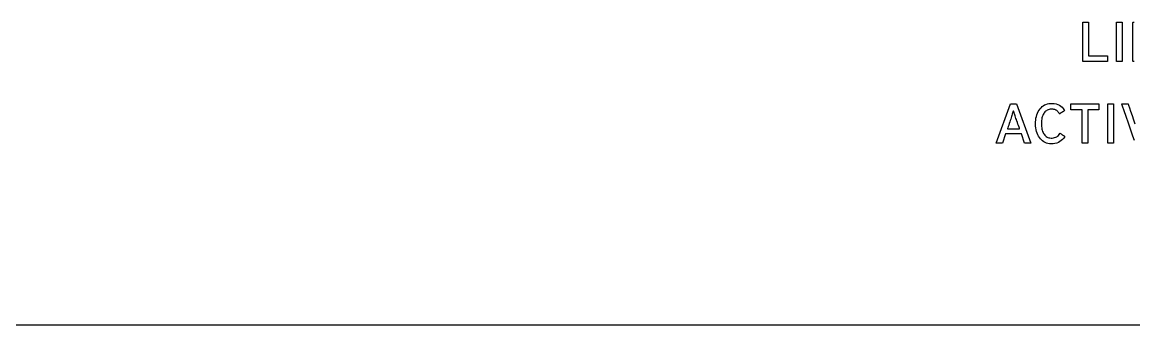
# Model space of a CAD drawing. Extents: x 1 to 47.7, y 0.2 to 35.
# Drawn here: x 34.883 to 37.63, y 12.345 to 13.092 of the extents above; entities that cross this region are included whole.
import ezdxf

# ---------------------------------------------------------------- set-up
doc = ezdxf.new("R2010")
doc.units = 0
doc.header["$MEASUREMENT"] = 0
doc.layers.add('7_0_____DWG', color=7, linetype='CONTINUOUS')

msp = doc.modelspace()

# ---------------------------------------------------------------- linework, layer by layer
at = {"layer": '7_0_____DWG'}
for points in [[(37.5038, 12.9951), (37.5038, 13.0923), (37.5179, 13.0923), (37.5179, 13.0094), (37.5648, 13.0094), (37.5648, 12.9951), (37.5038, 12.9951)], [(37.587, 12.9951), (37.587, 13.0923), (37.6011, 13.0923), (37.6011, 12.9951), (37.587, 12.9951)], [(37.6305, 12.9951), (37.6288, 12.9951), (37.6278, 12.9951), (37.6276, 12.9958), (37.6276, 13.0021), (37.6276, 13.0136), (37.6276, 13.0284), (37.6276, 13.0449), (37.6276, 13.0613), (37.6276, 13.0758), (37.6276, 13.0866), (37.6276, 13.092), (37.6279, 13.0923), (37.6291, 13.0923), (37.6309, 13.0923)], [(37.36, 12.7932), (37.3518, 12.8162), (37.3129, 12.8162), (37.3049, 12.7932), (37.2897, 12.7932), (37.3247, 12.8903), (37.3402, 12.8903), (37.3756, 12.7932), (37.36, 12.7932)], [(37.5159, 12.8761), (37.5159, 12.7932), (37.5018, 12.7932), (37.5018, 12.8761), (37.4743, 12.8761), (37.4743, 12.8903), (37.5434, 12.8903), (37.5434, 12.8761), (37.5159, 12.8761)], [(37.5652, 12.7932), (37.5652, 12.8903), (37.5793, 12.8903), (37.5793, 12.7932), (37.5652, 12.7932)], [(37.6316, 12.7997), (37.6276, 12.811), (37.6224, 12.8259), (37.6167, 12.8425), (37.6109, 12.8591), (37.6058, 12.8737), (37.602, 12.8846), (37.6001, 12.8901), (37.6004, 12.8903), (37.6017, 12.8903), (37.6038, 12.8903), (37.6064, 12.8903), (37.6091, 12.8903), (37.6117, 12.8903), (37.6139, 12.8903), (37.6154, 12.8903), (37.6159, 12.8903), (37.6168, 12.8876), (37.6189, 12.8812), (37.6218, 12.8722), (37.6253, 12.8618), (37.6288, 12.8511), (37.632, 12.8414)], [(34.6188, 12.3447), (35.0092, 12.3447), (35.3988, 12.3447), (35.7868, 12.3447), (35.98, 12.3447), (36.1726, 12.3447), (36.3644, 12.3447), (36.5553, 12.3447), (36.7453, 12.3447), (36.9342, 12.3447), (37.122, 12.3447), (37.3086, 12.3447), (37.4938, 12.3447), (37.6775, 12.3447)]]:
    msp.add_lwpolyline(points, dxfattribs=at)
for points in [[(37.4591, 12.8102), (37.4565, 12.8062), (37.4537, 12.8028), (37.4505, 12.7998), (37.4471, 12.7972), (37.4433, 12.7952), (37.4393, 12.7936), (37.4349, 12.7924), (37.4303, 12.7918), (37.4256, 12.7916), (37.4215, 12.792), (37.4176, 12.7927), (37.414, 12.7937), (37.4105, 12.7952), (37.4073, 12.7969), (37.4043, 12.799), (37.4015, 12.8015), (37.3989, 12.8043), (37.3965, 12.8075), (37.3943, 12.8108), (37.3924, 12.8144), (37.3908, 12.8182), (37.3894, 12.8222), (37.3884, 12.8265), (37.3876, 12.831), (37.3871, 12.8358), (37.3869, 12.8408), (37.387, 12.8458), (37.3873, 12.8507), (37.388, 12.8553), (37.389, 12.8597), (37.3902, 12.8639), (37.3917, 12.8678), (37.3935, 12.8715), (37.3956, 12.875), (37.3979, 12.8782), (37.4004, 12.8811), (37.4031, 12.8837), (37.4061, 12.8859), (37.4092, 12.8878), (37.4126, 12.8893), (37.4161, 12.8905), (37.4199, 12.8913), (37.4239, 12.8918), (37.4284, 12.8919), (37.4333, 12.8914), (37.4379, 12.8906), (37.4421, 12.8892), (37.4459, 12.8874), (37.4494, 12.8851), (37.4526, 12.8823), (37.4554, 12.8791), (37.4578, 12.8754), (37.4585, 12.8737), (37.4576, 12.8731), (37.456, 12.872), (37.4541, 12.8708), (37.4519, 12.8694), (37.4499, 12.8681), (37.4481, 12.8669), (37.4468, 12.8661), (37.4462, 12.8657), (37.4455, 12.8669), (37.4447, 12.8681), (37.4438, 12.8693), (37.4429, 12.8704), (37.442, 12.8714), (37.4411, 12.8724), (37.4402, 12.8732), (37.4392, 12.874), (37.4382, 12.8747), (37.4371, 12.8753), (37.436, 12.8758), (37.4347, 12.8763), (37.4334, 12.8766), (37.4321, 12.8769), (37.4307, 12.8772), (37.4292, 12.8773), (37.4276, 12.8774), (37.4255, 12.8774), (37.4228, 12.8771), (37.4203, 12.8766), (37.4179, 12.8759), (37.4157, 12.8749), (37.4137, 12.8737), (37.4118, 12.8723), (37.41, 12.8706), (37.4084, 12.8687), (37.407, 12.8665), (37.4056, 12.8641), (37.4045, 12.8615), (37.4036, 12.8587), (37.4028, 12.8558), (37.4022, 12.8526), (37.4017, 12.8493), (37.4014, 12.8458), (37.4013, 12.842), (37.4014, 12.8384), (37.4017, 12.8349), (37.4021, 12.8315), (37.4027, 12.8284), (37.4034, 12.8254), (37.4044, 12.8227), (37.4055, 12.8201), (37.4068, 12.8177), (37.4082, 12.8155), (37.4098, 12.8134), (37.4115, 12.8116), (37.4134, 12.81), (37.4154, 12.8087), (37.4176, 12.8077), (37.42, 12.8069), (37.4225, 12.8064), (37.4252, 12.8061), (37.4281, 12.8061), (37.4312, 12.8065), (37.434, 12.8071), (37.4367, 12.808), (37.4391, 12.8093), (37.4414, 12.8109), (37.4434, 12.8128), (37.4453, 12.815), (37.447, 12.8175), (37.4476, 12.8181), (37.4486, 12.8174), (37.4501, 12.8164), (37.4519, 12.8151), (37.4539, 12.8137), (37.4559, 12.8124), (37.4575, 12.8113), (37.4586, 12.8105)], [(37.3396, 12.8516), (37.3385, 12.8548), (37.3375, 12.8579), (37.3365, 12.8608), (37.3356, 12.8636), (37.3347, 12.8663), (37.3339, 12.8689), (37.3331, 12.8713), (37.3324, 12.8736), (37.3317, 12.8722), (37.331, 12.8699), (37.3303, 12.8674), (37.3295, 12.8648), (37.3286, 12.862), (37.3276, 12.8591), (37.3266, 12.856), (37.3256, 12.8528), (37.325, 12.8511), (37.3243, 12.8493), (37.3233, 12.8462), (37.322, 12.8424), (37.3205, 12.8383), (37.3192, 12.8345), (37.3182, 12.8314), (37.3175, 12.8296), (37.3176, 12.8292), (37.3197, 12.8292), (37.3236, 12.8292), (37.3286, 12.8292), (37.334, 12.8292), (37.3393, 12.8292), (37.3437, 12.8292), (37.3466, 12.8292), (37.3473, 12.8293), (37.3469, 12.8305), (37.346, 12.8332), (37.3447, 12.8368), (37.3433, 12.8408), (37.3419, 12.8448), (37.3407, 12.8483), (37.3399, 12.8507)]]:
    msp.add_lwpolyline(points, close=True, dxfattribs=at)

doc.saveas('drawing.dxf')
